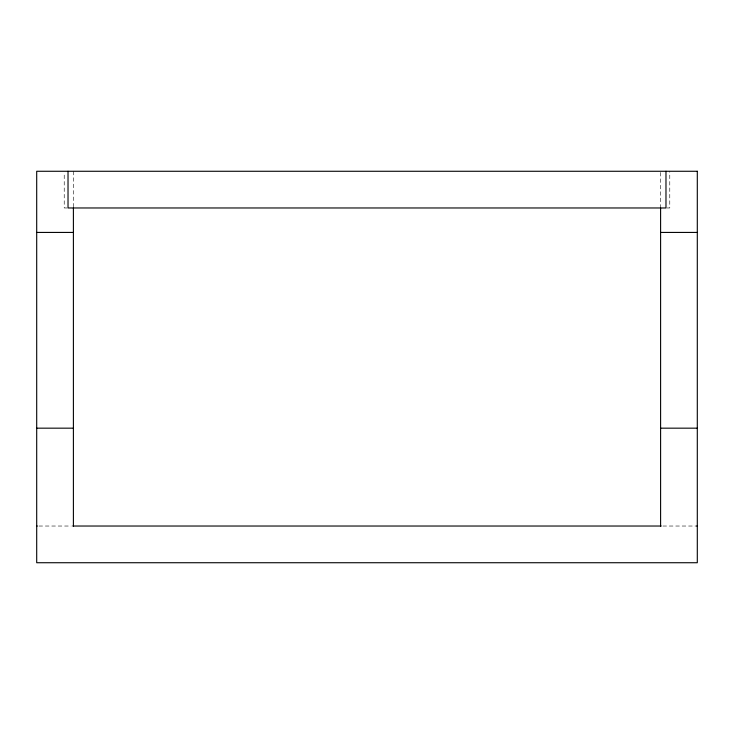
<?xml version="1.0" encoding="UTF-8"?>
<svg xmlns="http://www.w3.org/2000/svg" width="734" height="734" viewBox="0 0 734 734"><rect width="100%" height="100%" fill="white"/><g stroke="black" fill="none" stroke-linecap="round" stroke-linejoin="round"><path stroke-width="0.55" stroke-dasharray="3.67 2.75" d="M67.078 207.97L64.225 207.97L64.225 172.417M666.922 207.97L669.775 207.97L669.775 171.27M38.92 526.03L71.18 526.03M662.894 526.03L696.676 526.03M660.6 172.417L660.6 206.823M73.4 171.27L73.4 206.823"/><path stroke-width="1.1" d="M36.7 232.43L73.4 232.43M660.6 232.43L697.3 232.43M36.7 428.17L73.4 428.17M660.6 428.17L697.3 428.17M36.7 526.03L37.324 526.03M72.776 526.03L661.224 526.03M696.676 526.03L697.3 526.03M665.977 171.27L665.977 207.97L68.023 207.97L68.023 171.27M660.6 207.97L660.6 526.03M73.4 207.97L73.4 526.03M697.3 171.27L36.7 171.27L36.7 562.73L697.3 562.73L697.3 171.27"/></g></svg>
